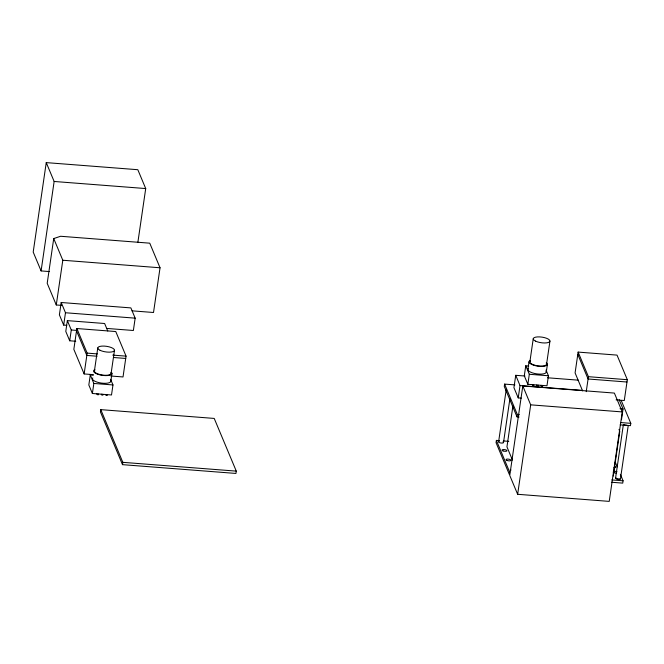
<?xml version="1.0" encoding="UTF-8"?>
<svg xmlns="http://www.w3.org/2000/svg" width="664" height="664" viewBox="0 0 664 664"><rect width="100%" height="100%" fill="white"/><g stroke="black" fill="none" stroke-linecap="round" stroke-linejoin="round"><path stroke-width="1" d="M137.855 242.435L145.715 188.559L137.822 169.71L46.248 162.614L33.2 252.071L41.093 270.92L49.319 271.559M41.093 270.92L54.141 181.471L46.248 162.614M132.02 310.835L153.517 312.495L160.041 267.775L149.749 243.173L60.607 236.268L53.726 238.567L47.202 283.296L56.274 304.967L61.387 305.357M56.274 304.967L62.798 260.238L53.726 238.567M106.721 328.423L133.373 330.489L135.165 318.156L130.883 307.905L61.188 302.502L59.386 314.844L63.678 325.094L66.749 325.327M63.678 325.094L65.479 312.752L61.188 302.502M107.767 331.004L104.63 323.509L67.355 320.621L65.786 331.419L69.703 340.79L75.746 341.254M69.703 340.79L71.28 329.991L67.355 320.621M110.739 376.007L123.023 376.953L126.06 356.136L115.768 331.543L76.875 328.531L73.837 349.347L84.129 373.94L93.342 374.654M84.129 373.94L87.167 353.123L76.875 328.531M93.309 375.21L90.287 374.969L88.827 384.995L92.379 393.486L111.51 394.972L112.971 384.946L110.597 379.285M94.396 371.093L97.774 347.961M92.379 393.486L93.848 383.46L90.287 374.969M100.779 409.638L100.438 411.946L122.491 464.651L235.944 473.44L236.284 471.125L214.223 418.428L100.779 409.638L122.832 462.335L122.491 464.651M111.112 373.4L114.49 350.26M110.838 381.227L111.967 373.517M496.39 440.39L496.058 442.705L509.288 474.328L509.628 472.013L496.39 440.39L499.486 440.63M514.915 384.896L504.607 384.099L504.266 386.406L517.015 416.859L519.074 417.017M498.614 441.759L506.192 389.818M503.503 442.581L509.894 398.782M524.958 376.031L515.737 375.309L513.936 387.651L518.227 397.902L521.298 398.134M512.882 406.21L506.947 446.872L512.467 460.061M518.227 397.902L520.02 385.56L515.737 375.309M517.015 416.859L517.347 414.543L504.607 384.099M522.809 385.983L509.753 475.441L517.646 494.29L609.22 501.386L622.268 411.929L614.374 393.08L522.809 385.983L530.694 404.841L517.646 494.29M528.776 366.022L525.755 365.789L524.294 375.816L527.847 384.307L546.97 385.784L548.431 375.758L546.065 370.097M527.88 369.508L529.009 361.797M529.864 361.913L533.234 338.781M527.847 384.307L529.308 374.28L525.755 365.789M546.572 364.212L549.95 341.08M546.306 372.039L547.426 364.328M616.092 399.886L624.284 400.517L627.322 379.7L617.022 355.107L578.128 352.094L575.09 372.911L582.61 390.888M586.237 391.66L588.42 376.687L578.128 352.094M613.262 476.071L619.786 431.351L618.989 429.459M621.471 419.781L623.048 408.982L619.122 399.612M615.594 477.906L623.322 424.943M620.483 478.727L628.202 425.765M621.238 400.5L630.8 423.333L630.46 425.649L620.151 424.852M620.35 474.295L623.081 480.802L622.741 483.118L611.395 482.238M54.141 181.471L145.715 188.559M62.798 260.238L160.041 267.775M65.479 312.752L135.165 318.156M71.28 329.991L76.319 330.382M588.42 376.687L627.322 379.7M529.308 374.28L548.431 375.758M626.982 382.016L588.08 378.995L577.788 354.402M547.51 377.774L578.253 380.157M520.02 385.56L582.544 390.407M87.167 353.123L97.4 353.912M112.755 355.107L126.06 356.136M97.06 356.228L86.826 355.431L76.534 330.838M113.444 357.498L125.72 358.452M620.027 408.75L623.048 408.982M530.694 404.841L622.268 411.929M517.347 414.543L519.414 414.709M620.483 422.536L630.8 423.333M93.848 383.46L112.971 384.946M503.611 440.954L508.773 441.352M611.735 479.923L623.081 480.802M122.832 462.335L236.284 471.125M615.296 462.202L617.238 466.85M542.355 385.427L542.696 386.249L541.401 386.149L541.06 385.327M538.056 385.095L538.396 385.917L537.101 385.817L536.761 384.995M533.599 384.746L533.939 385.568L532.644 385.469L532.304 384.647M106.896 394.615L107.236 395.429L105.941 395.329L105.601 394.516M102.596 394.283L102.937 395.097L101.642 394.997L101.293 394.175M98.139 393.935L98.48 394.756L97.185 394.657L96.836 393.835M510.848 470.436A2.482 0.83 8.3 0 1 510.79 469.406M626.899 425.234A2.482 0.83 8.3 0 1 623.986 424.611M620.466 478.503A2.482 0.83 8.3 0 1 617.761 479.117A2.482 0.83 8.3 0 1 615.744 477.715M502.98 441.892A2.482 0.83 8.3 0 1 502.756 442.996A2.482 0.83 8.3 0 1 499.428 442.589A2.482 0.83 8.3 0 1 499.079 441.411M616.557 473.125A2.482 0.83 8.3 0 1 613.138 472.046M614.034 471.374A2.482 0.83 8.3 0 1 617.03 471.747M614.798 466.418A2.482 0.83 8.3 0 1 615.727 467.414A2.482 0.83 8.3 0 1 613.71 467.78M620.549 478.512A2.482 0.83 8.3 0 1 617.844 479.117A2.482 0.83 8.3 0 1 615.827 477.723M546.049 371.193A9.304 3.121 8.3 0 1 536.861 373.89A9.304 3.121 8.3 0 1 528.254 368.744M546.306 362.602A9.304 3.121 8.3 0 1 537.989 366.179A9.304 3.121 8.3 0 1 530.353 360.403M546.339 363.44A8.441 2.83 8.3 0 1 538.006 365.889A8.441 2.83 8.3 0 1 530.196 361.224M110.589 380.372A9.304 3.121 8.3 0 1 101.401 383.078A9.304 3.121 8.3 0 1 92.794 377.924M111.71 372.662A9.304 3.121 8.3 0 1 101.326 375.177A9.304 3.121 8.3 0 1 94.894 369.591M110.88 372.628A8.441 2.83 8.3 0 1 102.546 375.077A8.441 2.83 8.3 0 1 94.736 370.404M507.047 460.459A2.482 0.83 8.3 0 0 510.948 460.376A2.482 0.83 8.3 0 0 507.52 459.073A2.482 0.83 8.3 0 0 507.047 460.459M503.055 450.914A2.482 0.83 8.3 0 0 506.956 450.831A2.482 0.83 8.3 0 0 503.528 449.528A2.482 0.83 8.3 0 0 503.055 450.914M535.533 341.113A8.441 2.83 8.3 0 0 549.609 341.769A8.441 2.83 8.3 0 0 539.633 336.897A8.441 2.83 8.3 0 0 535.533 341.113M100.073 350.301A8.441 2.83 8.3 0 0 114.15 350.957A8.441 2.83 8.3 0 0 104.165 346.085A8.441 2.83 8.3 0 0 100.073 350.301"/></g></svg>
